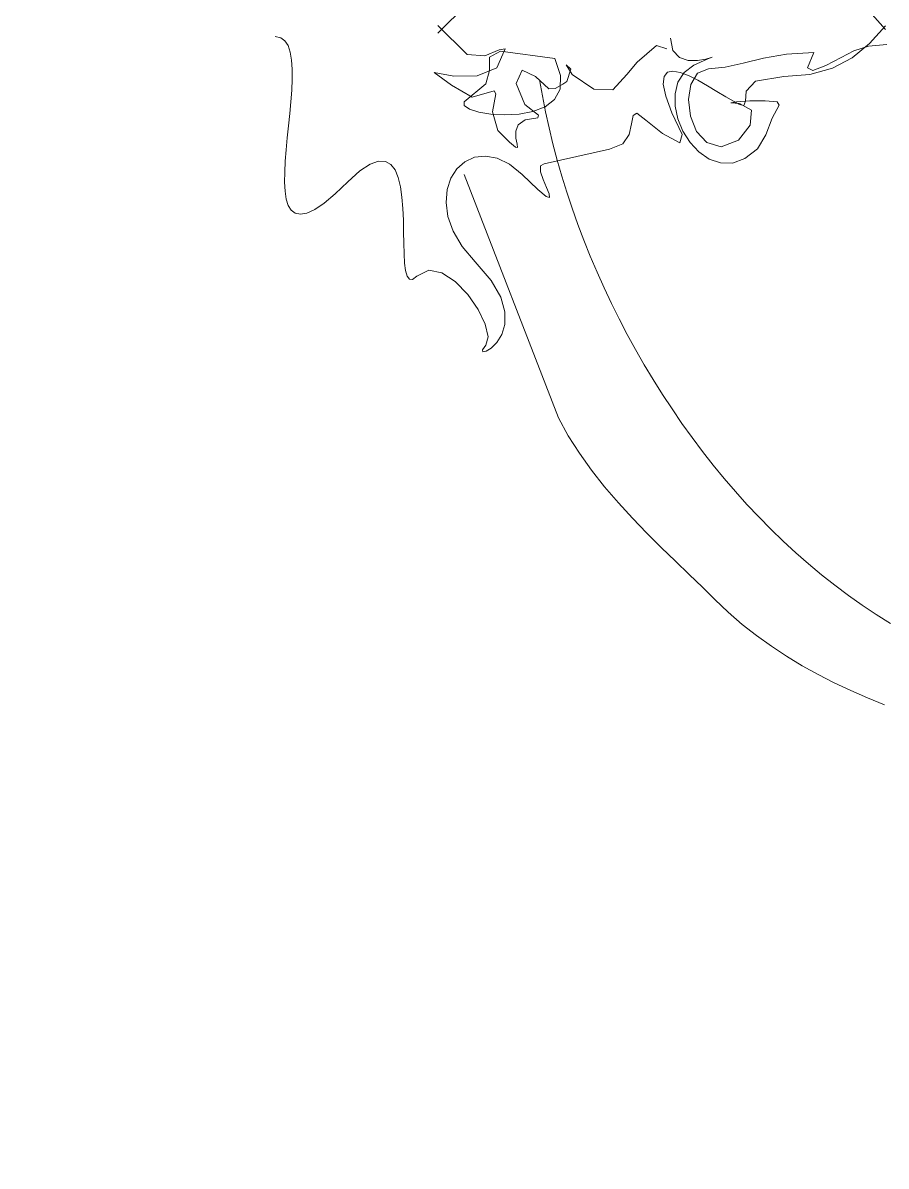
# Model space of a CAD drawing. Header units: centimetres. Extents: x -377343 to 693706, y 194584 to 813780.
# Drawn here: x 188278.5 to 188317.1, y 498778.8 to 498829.9 of the extents above; entities that cross this region are included whole.
import ezdxf

# ---------------------------------------------------------------- set-up
doc = ezdxf.new("R2010")
doc.units = ezdxf.units.CM
doc.layers.add('PIPA', color=11, linetype='Continuous')
doc.layers.add('TEXT', color=7, linetype='Continuous')

msp = doc.modelspace()

# ---------------------------------------------------------------- linework, layer by layer
at = {"layer": 'PIPA', "lineweight": 35, "extrusion": (0, 0.816497, 0.57735), "elevation": 193451.324}
msp.add_lwpolyline([(-421704.212, -325591.681), (-159560.265, -63447.734), (377343.333, -600351.331), (-158232.47, -1135927.133), (-693706.405, -600453.199), (-454216.825, -360963.619)], dxfattribs=at)
at = {"layer": 'TEXT', "color": 2, "linetype": 'Continuous', "lineweight": 13}
for p, q in [((188297.071, 498829.428), (188298.369, 498830.725)), ((188297.071, 498829.428), (188298.369, 498830.725)), ((188317.049, 498829.595), (188316.343, 498830.391)), ((188297.071, 498829.774), (188298.369, 498828.477)), ((188297.071, 498829.774), (188298.369, 498828.477)), ((188317.049, 498829.757), (188316.343, 498828.961)), ((188290.049, 498829.223), (188289.807, 498829.271)), ((188290.238, 498829.085), (188290.049, 498829.223)), ((188290.378, 498828.867), (188290.238, 498829.085)), ((188307.449, 498829.206), (188307.563, 498828.647)), ((188307.449, 498829.206), (188307.563, 498828.647)), ((188316.343, 498828.961), (188315.568, 498828.328)), ((188290.475, 498828.576), (188290.378, 498828.867)), ((188290.535, 498828.224), (188290.475, 498828.576)), ((188298.369, 498828.477), (188299.17, 498828.414)), ((188298.369, 498828.477), (188299.17, 498828.414)), ((188299.17, 498828.414), (188299.81, 498828.675)), ((188299.17, 498828.414), (188299.81, 498828.675)), ((188299.368, 498828.352), (188299.861, 498828.622)), ((188300.071, 498828.72), (188299.703, 498827.871)), ((188300.071, 498828.72), (188299.703, 498827.871)), ((188299.81, 498828.675), (188300.071, 498828.72)), ((188299.81, 498828.675), (188300.071, 498828.72)), ((188299.861, 498828.622), (188302.293, 498828.298)), ((188305.966, 498828.131), (188306.825, 498828.876)), ((188305.966, 498828.131), (188306.825, 498828.876)), ((188306.825, 498828.876), (188307.287, 498828.72)), ((188306.825, 498828.876), (188307.287, 498828.72)), ((188307.563, 498828.647), (188307.853, 498828.333)), ((188307.563, 498828.647), (188307.853, 498828.333)), ((188311.604, 498828.301), (188312.641, 498828.482)), ((188311.604, 498828.301), (188312.641, 498828.482)), ((188312.641, 498828.482), (188313.854, 498828.558)), ((188312.641, 498828.482), (188313.854, 498828.558)), ((188313.854, 498828.558), (188313.565, 498827.881)), ((188313.854, 498828.558), (188313.565, 498827.881)), ((188315.071, 498828.342), (188315.638, 498828.639)), ((188315.071, 498828.342), (188315.638, 498828.639)), ((188315.638, 498828.639), (188316.29, 498828.841)), ((188315.638, 498828.639), (188316.29, 498828.841)), ((188316.29, 498828.841), (188317.118, 498828.921)), ((188316.29, 498828.841), (188317.118, 498828.921)), ((188290.562, 498827.817), (188290.535, 498828.224)), ((188299.38, 498827.757), (188299.368, 498828.352)), ((188302.293, 498828.298), (188302.545, 498827.532)), ((188302.999, 498827.813), (188302.792, 498828.005)), ((188302.792, 498828.005), (188303.071, 498827.585)), ((188302.999, 498827.813), (188302.792, 498828.005)), ((188302.792, 498828.005), (188303.071, 498827.585)), ((188305.503, 498827.585), (188305.966, 498828.131)), ((188305.503, 498827.585), (188305.966, 498828.131)), ((188307.853, 498828.333), (188308.245, 498828.206)), ((188307.853, 498828.333), (188308.245, 498828.206)), ((188308.503, 498827.99), (188308.065, 498827.664)), ((188308.503, 498827.99), (188308.065, 498827.664)), ((188308.245, 498828.206), (188308.663, 498828.205)), ((188308.245, 498828.206), (188308.663, 498828.205)), ((188309.086, 498828.261), (188308.503, 498827.99)), ((188309.086, 498828.261), (188308.503, 498827.99)), ((188308.663, 498828.205), (188309.031, 498828.27)), ((188308.663, 498828.205), (188309.031, 498828.27)), ((188309.031, 498828.27), (188309.275, 498828.341)), ((188309.031, 498828.27), (188309.275, 498828.341)), ((188309.318, 498828.358), (188309.086, 498828.261)), ((188309.318, 498828.358), (188309.086, 498828.261)), ((188309.275, 498828.341), (188309.318, 498828.358)), ((188309.275, 498828.341), (188309.318, 498828.358)), ((188309.898, 498827.904), (188310.702, 498828.085)), ((188309.898, 498827.904), (188310.702, 498828.085)), ((188310.702, 498828.085), (188311.604, 498828.301)), ((188310.702, 498828.085), (188311.604, 498828.301)), ((188313.817, 498827.757), (188314.391, 498827.98)), ((188313.817, 498827.757), (188314.391, 498827.98)), ((188314.391, 498827.98), (188315.071, 498828.342)), ((188314.391, 498827.98), (188315.071, 498828.342)), ((188315.568, 498828.328), (188314.691, 498827.866)), ((188290.563, 498827.365), (188290.562, 498827.817)), ((188297.78, 498827.511), (188296.909, 498827.666)), ((188296.909, 498827.666), (188297.675, 498827.095)), ((188297.78, 498827.511), (188296.909, 498827.666)), ((188296.909, 498827.666), (188297.675, 498827.095)), ((188298.825, 498827.524), (188297.78, 498827.511)), ((188298.825, 498827.524), (188297.78, 498827.511)), ((188299.703, 498827.871), (188298.825, 498827.524)), ((188299.703, 498827.871), (188298.825, 498827.524)), ((188299.212, 498827.163), (188299.38, 498827.757)), ((188300.558, 498827.179), (188300.828, 498827.765)), ((188300.558, 498827.179), (188300.828, 498827.765)), ((188300.828, 498827.765), (188301.423, 498827.486)), ((188300.828, 498827.765), (188301.423, 498827.486)), ((188301.423, 498827.486), (188302.017, 498826.936)), ((188301.423, 498827.486), (188302.017, 498826.936)), ((188302.545, 498827.532), (188302.522, 498826.926)), ((188302.828, 498827.26), (188302.999, 498827.813)), ((188302.828, 498827.26), (188302.999, 498827.813)), ((188303.071, 498827.585), (188304.026, 498826.918)), ((188303.071, 498827.585), (188304.026, 498826.918)), ((188304.873, 498826.9), (188305.503, 498827.585)), ((188304.873, 498826.9), (188305.503, 498827.585)), ((188307.165, 498827.492), (188307.134, 498827.144)), ((188307.314, 498827.679), (188307.165, 498827.492)), ((188307.561, 498827.731), (188307.314, 498827.679)), ((188307.886, 498827.672), (188307.561, 498827.731)), ((188308.065, 498827.664), (188307.788, 498827.231)), ((188308.065, 498827.664), (188307.788, 498827.231)), ((188308.266, 498827.527), (188307.886, 498827.672)), ((188308.681, 498827.321), (188308.266, 498827.527)), ((188308.364, 498827.137), (188308.66, 498827.635)), ((188308.364, 498827.137), (188308.66, 498827.635)), ((188308.66, 498827.635), (188309.152, 498827.828)), ((188308.66, 498827.635), (188309.152, 498827.828)), ((188309.152, 498827.828), (188309.898, 498827.904)), ((188309.152, 498827.828), (188309.898, 498827.904)), ((188312.509, 498827.487), (188311.25, 498827.284)), ((188313.682, 498827.583), (188312.509, 498827.487)), ((188313.565, 498827.881), (188313.817, 498827.757)), ((188313.565, 498827.881), (188313.817, 498827.757)), ((188314.691, 498827.866), (188313.682, 498827.583)), ((188290.542, 498826.878), (188290.563, 498827.365)), ((188297.675, 498827.095), (188298.603, 498826.561)), ((188297.675, 498827.095), (188298.603, 498826.561)), ((188298.239, 498826.352), (188299.212, 498827.163)), ((188300.954, 498826.239), (188300.558, 498827.179)), ((188300.954, 498826.239), (188300.558, 498827.179)), ((188301.612, 498827.342), (188301.735, 498826.628)), ((188301.612, 498827.342), (188301.735, 498826.628)), ((188302.017, 498826.936), (188302.299, 498826.948)), ((188302.017, 498826.936), (188302.299, 498826.948)), ((188302.522, 498826.926), (188302.276, 498826.466)), ((188302.299, 498826.948), (188302.654, 498827.14)), ((188302.299, 498826.948), (188302.654, 498827.14)), ((188302.654, 498827.14), (188302.828, 498827.26)), ((188302.654, 498827.14), (188302.828, 498827.26)), ((188304.026, 498826.918), (188304.873, 498826.9)), ((188304.026, 498826.918), (188304.873, 498826.9)), ((188307.134, 498827.144), (188307.244, 498826.612)), ((188307.788, 498827.231), (188307.658, 498826.722)), ((188307.788, 498827.231), (188307.658, 498826.722)), ((188308.26, 498826.456), (188308.364, 498827.137)), ((188308.26, 498826.456), (188308.364, 498827.137)), ((188309.11, 498827.079), (188308.681, 498827.321)), ((188309.531, 498826.825), (188309.11, 498827.079)), ((188311.25, 498827.284), (188310.827, 498826.838)), ((188290.504, 498826.364), (188290.542, 498826.878)), ((188298.603, 498826.561), (188299.585, 498826.855)), ((188298.603, 498826.561), (188299.585, 498826.855)), ((188299.663, 498826.717), (188299.507, 498825.912)), ((188299.663, 498826.717), (188299.507, 498825.912)), ((188299.585, 498826.855), (188299.663, 498826.717)), ((188299.585, 498826.855), (188299.663, 498826.717)), ((188301.735, 498826.628), (188301.876, 498825.913)), ((188301.735, 498826.628), (188301.876, 498825.913)), ((188302.276, 498826.466), (188301.855, 498826.136)), ((188307.244, 498826.612), (188307.515, 498825.87)), ((188307.658, 498826.722), (188307.661, 498826.168)), ((188307.658, 498826.722), (188307.661, 498826.168)), ((188308.347, 498825.714), (188308.26, 498826.456)), ((188308.347, 498825.714), (188308.26, 498826.456)), ((188309.925, 498826.584), (188309.531, 498826.825)), ((188310.269, 498826.382), (188309.925, 498826.584)), ((188310.827, 498826.838), (188310.799, 498826.392)), ((188311.689, 498826.408), (188310.996, 498826.399)), ((188311.689, 498826.408), (188310.996, 498826.399)), ((188312.215, 498826.353), (188311.689, 498826.408)), ((188312.215, 498826.353), (188311.689, 498826.408)), ((188290.455, 498825.832), (188290.504, 498826.364)), ((188298.248, 498826.189), (188298.239, 498826.352)), ((188298.483, 498826.034), (188298.248, 498826.189)), ((188298.896, 498825.903), (188298.483, 498826.034)), ((188299.435, 498825.811), (188298.896, 498825.903)), ((188299.507, 498825.912), (188299.747, 498825.071)), ((188299.507, 498825.912), (188299.747, 498825.071)), ((188301.31, 498825.92), (188300.692, 498825.805)), ((188301.567, 498825.768), (188300.954, 498826.239)), ((188301.567, 498825.768), (188300.954, 498826.239)), ((188301.855, 498826.136), (188301.31, 498825.92)), ((188301.876, 498825.913), (188302.033, 498825.195)), ((188301.876, 498825.913), (188302.033, 498825.195)), ((188307.661, 498826.168), (188307.783, 498825.599)), ((188307.661, 498826.168), (188307.783, 498825.599)), ((188310.398, 498826.357), (188310.156, 498826.31)), ((188310.398, 498826.357), (188310.156, 498826.31)), ((188310.156, 498826.31), (188310.53, 498826.288)), ((188310.156, 498826.31), (188310.53, 498826.288)), ((188310.543, 498826.242), (188310.269, 498826.382)), ((188310.996, 498826.399), (188310.398, 498826.357)), ((188310.996, 498826.399), (188310.398, 498826.357)), ((188310.53, 498826.288), (188311.076, 498825.984)), ((188310.53, 498826.288), (188311.076, 498825.984)), ((188310.725, 498826.19), (188310.543, 498826.242)), ((188310.799, 498826.392), (188310.725, 498826.19)), ((188311.076, 498825.984), (188311.006, 498825.315)), ((188311.076, 498825.984), (188311.006, 498825.315)), ((188311.989, 498825.63), (188312.314, 498826.206)), ((188311.989, 498825.63), (188312.314, 498826.206)), ((188312.314, 498826.206), (188312.215, 498826.353)), ((188312.314, 498826.206), (188312.215, 498826.353)), ((188290.401, 498825.291), (188290.455, 498825.832)), ((188300.05, 498825.773), (188299.435, 498825.811)), ((188300.692, 498825.805), (188300.05, 498825.773)), ((188300.656, 498825.334), (188300.96, 498825.553)), ((188300.656, 498825.334), (188300.96, 498825.553)), ((188300.96, 498825.553), (188301.531, 498825.639)), ((188300.96, 498825.553), (188301.531, 498825.639)), ((188301.531, 498825.639), (188301.567, 498825.768)), ((188301.531, 498825.639), (188301.567, 498825.768)), ((188305.783, 498825.745), (188305.719, 498825.379)), ((188305.945, 498825.85), (188305.783, 498825.745)), ((188306.347, 498825.541), (188305.945, 498825.85)), ((188307.092, 498824.941), (188306.347, 498825.541)), ((188307.515, 498825.87), (188307.969, 498824.892)), ((188307.783, 498825.599), (188308.01, 498825.047)), ((188307.783, 498825.599), (188308.01, 498825.047)), ((188308.621, 498825.033), (188308.347, 498825.714)), ((188308.621, 498825.033), (188308.347, 498825.714)), ((188311.719, 498824.891), (188311.989, 498825.63)), ((188311.719, 498824.891), (188311.989, 498825.63)), ((188290.346, 498824.751), (188290.401, 498825.291)), ((188299.747, 498825.071), (188300.27, 498824.557)), ((188299.747, 498825.071), (188300.27, 498824.557)), ((188300.546, 498825.041), (188300.656, 498825.334)), ((188300.546, 498825.041), (188300.656, 498825.334)), ((188300.553, 498824.735), (188300.546, 498825.041)), ((188300.553, 498824.735), (188300.546, 498825.041)), ((188302.033, 498825.195), (188302.207, 498824.477)), ((188302.033, 498825.195), (188302.207, 498824.477)), ((188305.614, 498824.904), (188305.33, 498824.475)), ((188305.719, 498825.379), (188305.614, 498824.904)), ((188307.873, 498824.52), (188307.092, 498824.941)), ((188307.969, 498824.892), (188307.873, 498824.52)), ((188308.01, 498825.047), (188308.328, 498824.544)), ((188308.01, 498825.047), (188308.328, 498824.544)), ((188309.079, 498824.535), (188308.621, 498825.033)), ((188309.079, 498824.535), (188308.621, 498825.033)), ((188311.006, 498825.315), (188310.496, 498824.646)), ((188311.006, 498825.315), (188310.496, 498824.646)), ((188311.341, 498824.261), (188311.719, 498824.891)), ((188311.341, 498824.261), (188311.719, 498824.891)), ((188290.295, 498824.219), (188290.346, 498824.751)), ((188300.27, 498824.557), (188300.537, 498824.326)), ((188300.27, 498824.557), (188300.537, 498824.326)), ((188300.604, 498824.474), (188300.553, 498824.735)), ((188300.604, 498824.474), (188300.553, 498824.735)), ((188300.624, 498824.318), (188300.604, 498824.474)), ((188300.624, 498824.318), (188300.604, 498824.474)), ((188302.207, 498824.477), (188302.398, 498823.757)), ((188302.207, 498824.477), (188302.398, 498823.757)), ((188305.33, 498824.475), (188304.726, 498824.244)), ((188308.328, 498824.544), (188308.722, 498824.119)), ((188308.328, 498824.544), (188308.722, 498824.119)), ((188309.719, 498824.342), (188309.079, 498824.535)), ((188309.719, 498824.342), (188309.079, 498824.535)), ((188310.496, 498824.646), (188309.719, 498824.342)), ((188310.496, 498824.646), (188309.719, 498824.342)), ((188290.255, 498823.706), (188290.295, 498824.219)), ((188298.708, 498823.88), (188298.278, 498823.684)), ((188299.194, 498823.938), (188298.708, 498823.88)), ((188299.72, 498823.84), (188299.194, 498823.938)), ((188300.537, 498824.326), (188300.624, 498824.318)), ((188300.537, 498824.326), (188300.624, 498824.318)), ((188304.726, 498824.244), (188301.807, 498823.595)), ((188308.722, 498824.119), (188309.178, 498823.803)), ((188308.722, 498824.119), (188309.178, 498823.803)), ((188310.778, 498823.827), (188311.341, 498824.261)), ((188310.778, 498823.827), (188311.341, 498824.261)), ((188290.23, 498823.22), (188290.255, 498823.706)), ((188294.043, 498823.573), (188293.589, 498823.27)), ((188294.419, 498823.71), (188294.043, 498823.573)), ((188294.725, 498823.7), (188294.419, 498823.71)), ((188294.968, 498823.562), (188294.725, 498823.7)), ((188295.156, 498823.314), (188294.968, 498823.562)), ((188297.92, 498823.368), (188297.65, 498822.948)), ((188298.278, 498823.684), (188297.92, 498823.368)), ((188300.272, 498823.569), (188299.72, 498823.84)), ((188300.834, 498823.109), (188300.272, 498823.569)), ((188301.807, 498823.595), (188301.645, 498823.493)), ((188301.645, 498823.493), (188301.656, 498823.235)), ((188302.398, 498823.757), (188302.604, 498823.038)), ((188302.398, 498823.757), (188302.604, 498823.038)), ((188309.178, 498823.803), (188309.682, 498823.629)), ((188309.178, 498823.803), (188309.682, 498823.629)), ((188309.682, 498823.629), (188310.22, 498823.626)), ((188309.682, 498823.629), (188310.22, 498823.626)), ((188310.22, 498823.626), (188310.778, 498823.827)), ((188310.22, 498823.626), (188310.778, 498823.827)), ((188290.226, 498822.771), (188290.23, 498823.22)), ((188293.589, 498823.27), (188293.051, 498822.784)), ((188295.296, 498822.974), (188295.156, 498823.314)), ((188295.396, 498822.561), (188295.296, 498822.974)), ((188297.65, 498822.948), (188297.482, 498822.441)), ((188302.455, 498812.245), (188298.239, 498823.109)), ((188301.524, 498822.442), (188300.834, 498823.109)), ((188301.656, 498823.235), (188301.771, 498822.893)), ((188301.771, 498822.893), (188301.922, 498822.538)), ((188302.604, 498823.038), (188302.827, 498822.32)), ((188302.604, 498823.038), (188302.827, 498822.32)), ((188290.247, 498822.366), (188290.226, 498822.771)), ((188290.3, 498822.016), (188290.247, 498822.366)), ((188293.051, 498822.784), (188292.479, 498822.242)), ((188295.462, 498822.093), (188295.396, 498822.561)), ((188297.482, 498822.441), (188297.432, 498821.865)), ((188301.91, 498822.124), (188301.524, 498822.442)), ((188301.922, 498822.538), (188302.04, 498822.244)), ((188290.389, 498821.729), (188290.3, 498822.016)), ((188291.986, 498821.836), (188291.567, 498821.555)), ((188292.479, 498822.242), (188291.986, 498821.836)), ((188295.503, 498821.589), (188295.462, 498822.093)), ((188297.432, 498821.865), (188297.516, 498821.238)), ((188302.059, 498822.082), (188301.91, 498822.124)), ((188302.04, 498822.244), (188302.059, 498822.082)), ((188302.827, 498822.32), (188303.066, 498821.602)), ((188302.827, 498822.32), (188303.066, 498821.602)), ((188290.52, 498821.513), (188290.389, 498821.729)), ((188290.698, 498821.38), (188290.52, 498821.513)), ((188290.928, 498821.336), (188290.698, 498821.38)), ((188291.216, 498821.391), (188290.928, 498821.336)), ((188291.567, 498821.555), (188291.216, 498821.391)), ((188295.526, 498821.066), (188295.503, 498821.589)), ((188303.066, 498821.602), (188303.32, 498820.886)), ((188303.066, 498821.602), (188303.32, 498820.886)), ((188295.537, 498820.543), (188295.526, 498821.066)), ((188297.516, 498821.238), (188297.75, 498820.576)), ((188303.32, 498820.886), (188303.59, 498820.173)), ((188303.32, 498820.886), (188303.59, 498820.173)), ((188295.546, 498820.039), (188295.537, 498820.543)), ((188297.75, 498820.576), (188298.148, 498819.896)), ((188295.558, 498819.571), (188295.546, 498820.039)), ((188298.148, 498819.896), (188298.726, 498819.217)), ((188303.59, 498820.173), (188303.875, 498819.462)), ((188303.59, 498820.173), (188303.875, 498819.462)), ((188295.582, 498819.159), (188295.558, 498819.571)), ((188303.875, 498819.462), (188304.175, 498818.755)), ((188303.875, 498819.462), (188304.175, 498818.755)), ((188295.624, 498818.82), (188295.582, 498819.159)), ((188295.693, 498818.573), (188295.624, 498818.82)), ((188296.663, 498818.835), (188296.131, 498818.569)), ((188297.251, 498818.726), (188296.663, 498818.835)), ((188298.726, 498819.217), (188299.446, 498818.377)), ((188304.175, 498818.755), (188304.49, 498818.052)), ((188304.175, 498818.755), (188304.49, 498818.052)), ((188295.796, 498818.437), (188295.693, 498818.573)), ((188295.939, 498818.429), (188295.796, 498818.437)), ((188296.131, 498818.569), (188295.939, 498818.429)), ((188297.847, 498818.335), (188297.251, 498818.726)), ((188298.402, 498817.758), (188297.847, 498818.335)), ((188299.446, 498818.377), (188299.874, 498817.629)), ((188298.865, 498817.09), (188298.402, 498817.758)), ((188304.49, 498818.052), (188304.819, 498817.353)), ((188304.49, 498818.052), (188304.819, 498817.353)), ((188299.874, 498817.629), (188300.06, 498816.975)), ((188304.819, 498817.353), (188305.164, 498816.66)), ((188304.819, 498817.353), (188305.164, 498816.66)), ((188299.187, 498816.425), (188298.865, 498817.09)), ((188300.06, 498816.975), (188300.059, 498816.418)), ((188299.319, 498815.859), (188299.187, 498816.425)), ((188300.059, 498816.418), (188299.923, 498815.961)), ((188305.164, 498816.66), (188305.522, 498815.972)), ((188305.164, 498816.66), (188305.522, 498815.972)), ((188299.212, 498815.488), (188299.319, 498815.859)), ((188299.923, 498815.961), (188299.704, 498815.608)), ((188305.522, 498815.972), (188305.895, 498815.291)), ((188305.522, 498815.972), (188305.895, 498815.291)), ((188299.055, 498815.282), (188299.212, 498815.488)), ((188299.078, 498815.194), (188299.055, 498815.282)), ((188299.229, 498815.221), (188299.078, 498815.194)), ((188299.455, 498815.36), (188299.229, 498815.221)), ((188299.704, 498815.608), (188299.455, 498815.36)), ((188305.895, 498815.291), (188306.281, 498814.616)), ((188305.895, 498815.291), (188306.281, 498814.616)), ((188306.281, 498814.616), (188306.682, 498813.95)), ((188306.281, 498814.616), (188306.682, 498813.95)), ((188306.682, 498813.95), (188307.095, 498813.291)), ((188306.682, 498813.95), (188307.095, 498813.291)), ((188307.095, 498813.291), (188307.523, 498812.64)), ((188307.095, 498813.291), (188307.523, 498812.64)), ((188307.523, 498812.64), (188307.963, 498811.999)), ((188307.523, 498812.64), (188307.963, 498811.999)), ((188302.893, 498811.444), (188302.455, 498812.245)), ((188307.963, 498811.999), (188308.416, 498811.368)), ((188307.963, 498811.999), (188308.416, 498811.368)), ((188303.389, 498810.664), (188302.893, 498811.444)), ((188308.416, 498811.368), (188308.882, 498810.747)), ((188308.416, 498811.368), (188308.882, 498810.747)), ((188303.933, 498809.906), (188303.389, 498810.664)), ((188308.882, 498810.747), (188309.361, 498810.137)), ((188308.882, 498810.747), (188309.361, 498810.137)), ((188309.361, 498810.137), (188309.852, 498809.538)), ((188309.361, 498810.137), (188309.852, 498809.538)), ((188304.515, 498809.17), (188303.933, 498809.906)), ((188305.127, 498808.456), (188304.515, 498809.17)), ((188309.852, 498809.538), (188310.355, 498808.952)), ((188309.852, 498809.538), (188310.355, 498808.952)), ((188310.355, 498808.952), (188310.87, 498808.378)), ((188310.355, 498808.952), (188310.87, 498808.378)), ((188305.759, 498807.765), (188305.127, 498808.456)), ((188310.87, 498808.378), (188311.397, 498807.818)), ((188310.87, 498808.378), (188311.397, 498807.818)), ((188306.401, 498807.098), (188305.759, 498807.765)), ((188311.397, 498807.818), (188311.936, 498807.271)), ((188311.397, 498807.818), (188311.936, 498807.271)), ((188307.044, 498806.455), (188306.401, 498807.098)), ((188311.936, 498807.271), (188312.486, 498806.739)), ((188311.936, 498807.271), (188312.486, 498806.739)), ((188312.486, 498806.739), (188313.047, 498806.221)), ((188312.486, 498806.739), (188313.047, 498806.221)), ((188307.677, 498805.837), (188307.044, 498806.455)), ((188313.047, 498806.221), (188313.619, 498805.719)), ((188313.047, 498806.221), (188313.619, 498805.719)), ((188308.292, 498805.244), (188307.677, 498805.837)), ((188313.619, 498805.719), (188314.203, 498805.234)), ((188313.619, 498805.719), (188314.203, 498805.234)), ((188308.879, 498804.677), (188308.292, 498805.244)), ((188314.203, 498805.234), (188314.796, 498804.765)), ((188314.203, 498805.234), (188314.796, 498804.765)), ((188309.428, 498804.137), (188308.879, 498804.677)), ((188314.796, 498804.765), (188315.401, 498804.313)), ((188314.796, 498804.765), (188315.401, 498804.313)), ((188310.031, 498803.563), (188309.428, 498804.137)), ((188315.401, 498804.313), (188316.015, 498803.879)), ((188315.401, 498804.313), (188316.015, 498803.879)), ((188310.655, 498803.023), (188310.031, 498803.563)), ((188316.015, 498803.879), (188316.64, 498803.463)), ((188316.015, 498803.879), (188316.64, 498803.463)), ((188316.64, 498803.463), (188317.274, 498803.067)), ((188316.64, 498803.463), (188317.274, 498803.067)), ((188311.299, 498802.517), (188310.655, 498803.023)), ((188311.961, 498802.042), (188311.299, 498802.517)), ((188312.64, 498801.596), (188311.961, 498802.042)), ((188313.335, 498801.177), (188312.64, 498801.596)), ((188314.046, 498800.783), (188313.335, 498801.177)), ((188314.77, 498800.413), (188314.046, 498800.783)), ((188315.506, 498800.064), (188314.77, 498800.413)), ((188316.254, 498799.734), (188315.506, 498800.064)), ((188317.011, 498799.422), (188316.254, 498799.734))]:
    msp.add_line(p, q, dxfattribs=at)

doc.saveas('drawing.dxf')
